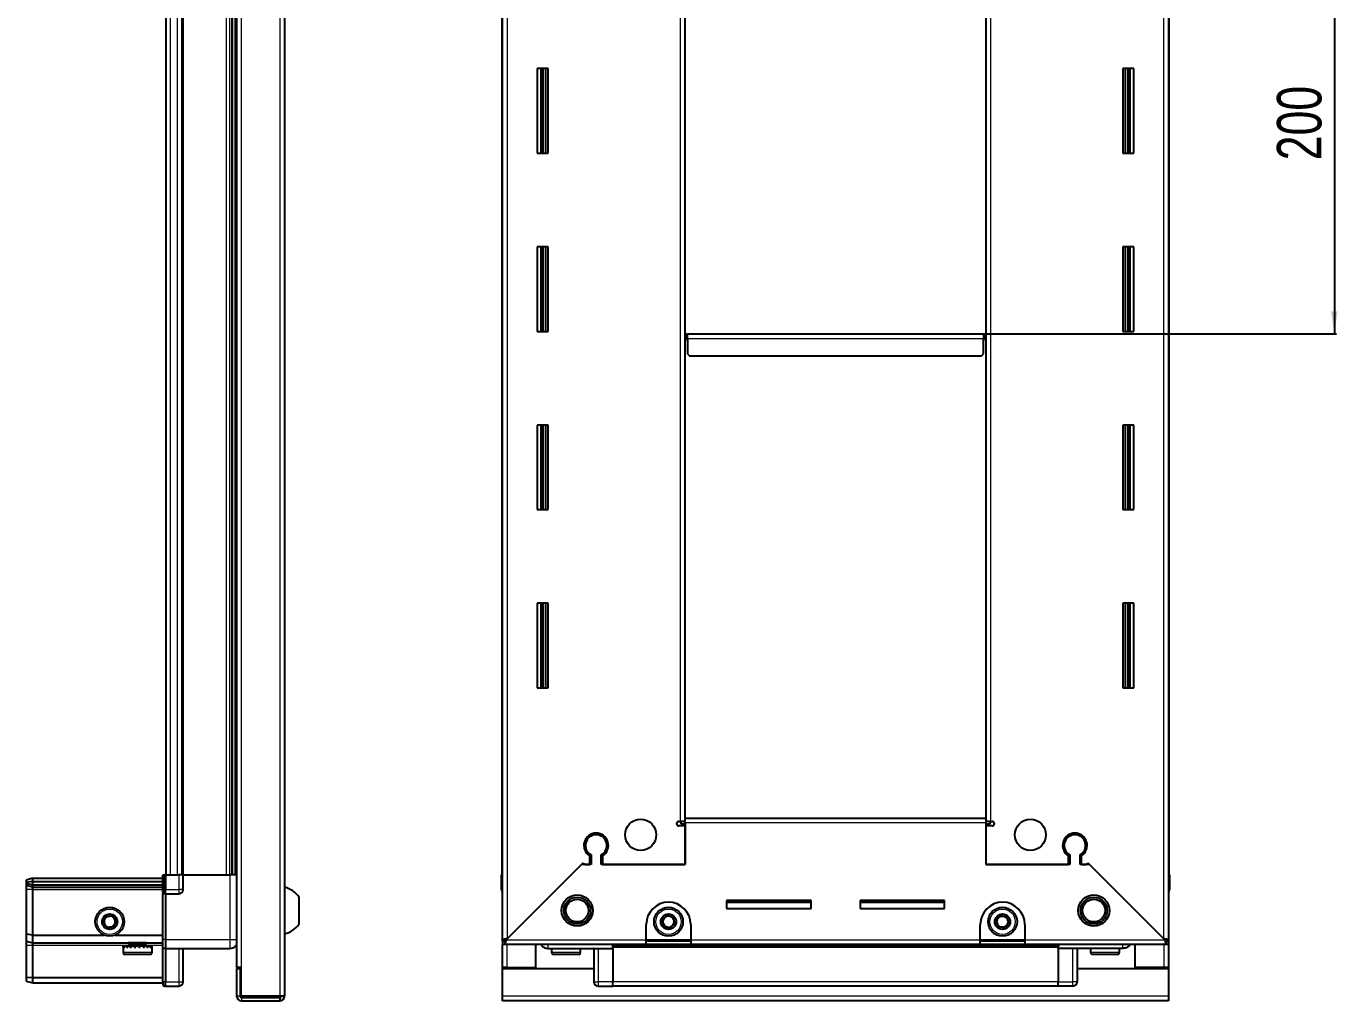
# Model space of a CAD drawing. Header units: millimetres. Extents: x 1014 to 3602, y -1458 to 1223.
# Drawn here: x 3013 to 3602, y 294 to 732 of the extents above; entities that cross this region are included whole.
import ezdxf

# ---------------------------------------------------------------- set-up
doc = ezdxf.new("R2010")
doc.units = ezdxf.units.MM
doc.layers.add('FORMAT', color=7, linetype='Continuous')
doc.styles.add('SLDTEXTSTYLE0', font='TXT', dxfattribs={"width": 0.75})
doc.dimstyles.new('SLDDIMSTYLE0', dxfattribs={"dimtxt": 20, "dimasz": 10, "dimexe": 0, "dimexo": 0.0625, "dimgap": 5, "dimtad": 2, "dimdec": 1, "dimrnd": 1e-09, "dimzin": 12, "dimdsep": 46, "dimtxsty": 'SLDTEXTSTYLE0', "dimsah": 1, "dimcen": 0.09, "dimadec": 0, "dimazin": 3, "dimtfac": 1, "dimtofl": 0, "dimtmove": 0, "dimatfit": 3, "dimfxl": 0, "dimfrac": 2, "dimtolj": 1, "dimtzin": 12, "dimarcsym": 0})

# ---------------------------------------------------------------- blocks, each defined once
blk = doc.blocks.new('_D_7')
at = {"layer": 'FORMAT'}
for p, q in [((3442.67, 793.57), (3601.16, 793.57)), ((3600.16, 793.57), (3600.16, 593.57)), ((3442.67, 593.57), (3601.16, 593.57))]:
    blk.add_line(p, q, dxfattribs=at)
for points in [[(3600.16, 793.57), (3598.63, 783.57), (3601.7, 783.57)], [(3600.16, 593.57), (3601.7, 603.57), (3598.63, 603.57)]]:
    blk.add_solid(points, dxfattribs=at)
at = {"layer": 'FORMAT', "insert": (3574.38, 671.4), "char_height": 20, "attachment_point": 1, "rotation": 90, "style": 'SLDTEXTSTYLE0'}
blk.add_mtext('200', dxfattribs=at)

msp = doc.modelspace()

# ---------------------------------------------------------------- linework, layer by layer
at = {"color": 8, "linetype": 'Continuous', "lineweight": 18}
for p, q in [((3126.64, 1090.97), (3126.64, 296.17)), ((3109.24, 1078.07), (3109.24, 309.07)), ((3228.76, 1065.22), (3228.76, 321.92)), ((3523.56, 321.92), (3523.56, 1065.22)), ((3077.39, 1036.57), (3077.39, 350.57)), ((3080.59, 1036.57), (3080.59, 350.57)), ((3083.24, 1036.57), (3083.24, 350.57)), ((3102.65, 350.57), (3102.65, 1036.57)), ((3104.06, 1036.57), (3104.06, 350.57)), ((3106.51, 350.57), (3106.51, 1036.57)), ((3306.56, 374.57), (3306.56, 1012.57)), ((3445.76, 1012.57), (3445.76, 374.57)), ((3243.66, 712.57), (3243.66, 674.57)), ((3244.9, 712.57), (3244.9, 674.57)), ((3507.43, 674.57), (3507.43, 712.57)), ((3508.66, 674.57), (3508.66, 712.57)), ((3243.66, 632.57), (3243.66, 594.57)), ((3244.9, 632.57), (3244.9, 594.57)), ((3507.43, 594.57), (3507.43, 632.57)), ((3508.66, 594.57), (3508.66, 632.57)), ((3309.66, 591.47), (3442.66, 591.47)), ((3243.66, 552.57), (3243.66, 514.57)), ((3244.9, 552.57), (3244.9, 514.57)), ((3507.43, 514.57), (3507.43, 552.57)), ((3508.66, 514.57), (3508.66, 552.57)), ((3243.66, 472.57), (3243.66, 434.57)), ((3244.9, 472.57), (3244.9, 434.57)), ((3507.43, 434.57), (3507.43, 472.57)), ((3508.66, 434.57), (3508.66, 472.57)), ((3443.66, 373.97), (3308.66, 373.97)), ((3075.24, 350.57), (3074.91, 350.57)), ((3081.24, 350.57), (3081.24, 344.07)), ((3104.24, 350.57), (3104.24, 321.57)), ((3015.74, 344.07), (3012.74, 344.07)), ((3015.74, 344.07), (3074.04, 344.07)), ((3075.24, 341.87), (3074.04, 341.87)), ((3075.24, 344.07), (3074.91, 344.07)), ((3075.24, 344.07), (3081.24, 344.07)), ((3083.24, 344.07), (3081.24, 344.07)), ((3081.24, 344.07), (3081.24, 342.07)), ((3226.66, 344.07), (3226.16, 344.07)), ((3525.66, 344.07), (3526.16, 344.07)), ((3012.74, 319.07), (3015.74, 319.07)), ((3015.74, 319.07), (3058.74, 319.07)), ((3066.74, 319.07), (3074.04, 319.07)), ((3075.24, 321.57), (3074.04, 321.57)), ((3075.24, 321.57), (3104.24, 321.57)), ((3228.26, 321.42), (3291.16, 321.42)), ((3228.76, 309.07), (3228.76, 319.32)), ((3276.16, 319.31), (3476.16, 319.31)), ((3276.16, 318.07), (3476.16, 318.07)), ((3311.16, 321.42), (3291.16, 321.42)), ((3311.16, 321.42), (3441.16, 321.42)), ((3461.16, 321.42), (3441.16, 321.42)), ((3461.16, 321.42), (3524.06, 321.42)), ((3523.56, 319.32), (3523.56, 309.07)), ((3069.24, 315.67), (3056.24, 315.67)), ((3075.24, 317.37), (3074.04, 317.37)), ((3081.24, 317.57), (3081.24, 302.57)), ((3252.97, 315.67), (3248.66, 315.67)), ((3261.66, 315.67), (3252.97, 315.67)), ((3269.66, 302.57), (3269.66, 317.57)), ((3482.66, 302.57), (3482.66, 317.57)), ((3498.64, 315.67), (3490.66, 315.67)), ((3503.66, 315.67), (3498.64, 315.67)), ((3228.76, 308.57), (3228.76, 309.07)), ((3523.56, 309.07), (3523.56, 308.57)), ((3075.24, 302.57), (3074.04, 302.57)), ((3075.24, 302.57), (3081.24, 302.57)), ((3081.24, 302.57), (3083.24, 302.57)), ((3081.24, 302.57), (3081.24, 300.57)), ((3267.66, 302.57), (3269.66, 302.57)), ((3269.66, 300.57), (3269.66, 302.57)), ((3276.16, 302.57), (3269.66, 302.57)), ((3276.16, 302.72), (3476.16, 302.72)), ((3476.16, 302.57), (3482.66, 302.57)), ((3484.66, 302.57), (3482.66, 302.57)), ((3482.66, 300.57), (3482.66, 302.57)), ((3108.74, 296.17), (3107.24, 296.17)), ((3109.34, 295.57), (3109.34, 294.07)), ((3525.66, 296.17), (3226.66, 296.17))]:
    msp.add_line(p, q, dxfattribs=at)
at = {"color": 7, "linetype": 'Continuous', "lineweight": 25}
for p, q in [((3128.74, 1090.97), (3128.74, 296.17)), ((3107.14, 1078.07), (3107.14, 309.07)), ((3226.66, 321.32), (3226.66, 1065.82)), ((3525.66, 1065.82), (3525.66, 321.32)), ((3075.39, 1036.57), (3075.39, 350.57)), ((3082.59, 1036.57), (3082.59, 350.57)), ((3105.27, 350.57), (3105.27, 1036.57)), ((3105.3, 350.57), (3105.3, 1036.57)), ((3107.09, 1036.57), (3107.09, 350.57)), ((3226.31, 1036.57), (3226.31, 350.57)), ((3526.01, 350.57), (3526.01, 1036.57)), ((3308.66, 376.07), (3308.66, 1011.07)), ((3443.66, 1011.07), (3443.66, 376.07)), ((3247.16, 712.57), (3242.16, 712.57)), ((3242.16, 712.57), (3242.16, 674.57)), ((3244.31, 674.57), (3244.31, 712.57)), ((3246.11, 674.57), (3246.11, 712.57)), ((3246.14, 674.57), (3246.14, 712.57)), ((3247.16, 674.57), (3247.16, 712.57)), ((3505.16, 712.57), (3505.16, 674.57)), ((3510.16, 712.57), (3505.16, 712.57)), ((3506.19, 712.57), (3506.19, 674.57)), ((3506.22, 712.57), (3506.22, 674.57)), ((3508.01, 712.57), (3508.01, 674.57)), ((3510.16, 674.57), (3510.16, 712.57)), ((3242.16, 674.57), (3247.16, 674.57)), ((3505.16, 674.57), (3510.16, 674.57)), ((3247.16, 632.57), (3242.16, 632.57)), ((3242.16, 632.57), (3242.16, 594.57)), ((3244.31, 594.57), (3244.31, 632.57)), ((3246.11, 594.57), (3246.11, 632.57)), ((3246.14, 594.57), (3246.14, 632.57)), ((3247.16, 594.57), (3247.16, 632.57)), ((3505.16, 632.57), (3505.16, 594.57)), ((3510.16, 632.57), (3505.16, 632.57)), ((3506.19, 632.57), (3506.19, 594.57)), ((3506.22, 632.57), (3506.22, 594.57)), ((3508.01, 632.57), (3508.01, 594.57)), ((3510.16, 594.57), (3510.16, 632.57)), ((3242.16, 594.57), (3247.16, 594.57)), ((3308.66, 593.57), (3309.41, 593.57)), ((3309.41, 593.57), (3309.41, 590.72)), ((3309.41, 590.72), (3309.66, 590.72)), ((3309.66, 591.47), (3309.66, 593.57)), ((3309.66, 593.57), (3442.66, 593.57)), ((3309.66, 591.47), (3309.66, 584.57)), ((3442.66, 593.57), (3442.66, 591.47)), ((3442.66, 584.57), (3442.66, 591.47)), ((3442.66, 590.72), (3442.91, 590.72)), ((3442.91, 590.72), (3442.91, 593.57)), ((3442.91, 593.57), (3443.66, 593.57)), ((3505.16, 594.57), (3510.16, 594.57)), ((3309.66, 584.57), (3310.66, 583.57)), ((3310.66, 583.57), (3441.66, 583.57)), ((3441.66, 583.57), (3442.66, 584.57)), ((3247.16, 552.57), (3242.16, 552.57)), ((3242.16, 552.57), (3242.16, 514.57)), ((3244.31, 514.57), (3244.31, 552.57)), ((3246.11, 514.57), (3246.11, 552.57)), ((3246.14, 514.57), (3246.14, 552.57)), ((3247.16, 514.57), (3247.16, 552.57)), ((3505.16, 552.57), (3505.16, 514.57)), ((3510.16, 552.57), (3505.16, 552.57)), ((3506.19, 552.57), (3506.19, 514.57)), ((3506.22, 552.57), (3506.22, 514.57)), ((3508.01, 552.57), (3508.01, 514.57)), ((3510.16, 514.57), (3510.16, 552.57)), ((3242.16, 514.57), (3247.16, 514.57)), ((3505.16, 514.57), (3510.16, 514.57)), ((3247.16, 472.57), (3242.16, 472.57)), ((3242.16, 472.57), (3242.16, 434.57)), ((3244.31, 434.57), (3244.31, 472.57)), ((3246.11, 434.57), (3246.11, 472.57)), ((3246.14, 434.57), (3246.14, 472.57)), ((3247.16, 434.57), (3247.16, 472.57)), ((3505.16, 472.57), (3505.16, 434.57)), ((3510.16, 472.57), (3505.16, 472.57)), ((3506.19, 472.57), (3506.19, 434.57)), ((3506.22, 472.57), (3506.22, 434.57)), ((3508.01, 472.57), (3508.01, 434.57)), ((3510.16, 434.57), (3510.16, 472.57)), ((3242.16, 434.57), (3247.16, 434.57)), ((3505.16, 434.57), (3510.16, 434.57)), ((3305.81, 374.57), (3306.56, 374.57)), ((3308.66, 372.57), (3305.81, 372.57)), ((3308.66, 374.57), (3306.56, 374.57)), ((3306.66, 374.57), (3306.66, 373.57)), ((3306.66, 373.57), (3308.66, 373.57)), ((3308.66, 376.07), (3443.66, 376.07)), ((3308.66, 373.97), (3308.66, 376.07)), ((3308.66, 373.97), (3308.66, 355.32)), ((3308.66, 355.32), (3308.66, 372.57)), ((3443.66, 376.07), (3443.66, 373.97)), ((3445.76, 374.57), (3443.66, 374.57)), ((3443.66, 373.97), (3443.66, 355.32)), ((3443.66, 373.57), (3445.66, 373.57)), ((3443.66, 372.57), (3443.66, 355.32)), ((3446.51, 372.57), (3443.66, 372.57)), ((3445.66, 373.57), (3445.66, 374.57)), ((3445.76, 374.57), (3446.51, 374.57)), ((3266.66, 368.94), (3266.66, 368.18)), ((3485.66, 368.94), (3485.66, 368.18)), ((3266.36, 359.61), (3266.36, 355.32)), ((3270.96, 355.32), (3270.96, 359.61)), ((3481.36, 359.61), (3481.36, 355.32)), ((3485.96, 355.32), (3485.96, 359.61)), ((3262.16, 355.32), (3228.26, 321.42)), ((3228.76, 321.92), (3262.86, 356.02)), ((3266.36, 355.32), (3262.16, 355.32)), ((3262.86, 356.02), (3263.56, 355.32)), ((3263.56, 355.32), (3265.66, 355.32)), ((3265.66, 359.21), (3265.66, 355.32)), ((3308.66, 355.32), (3270.96, 355.32)), ((3271.66, 355.32), (3271.66, 359.21)), ((3271.66, 355.32), (3308.66, 355.32)), ((3443.66, 355.32), (3480.66, 355.32)), ((3481.36, 355.32), (3443.66, 355.32)), ((3480.66, 359.21), (3480.66, 355.32)), ((3490.16, 355.32), (3485.96, 355.32)), ((3486.66, 355.32), (3486.66, 359.21)), ((3486.66, 355.32), (3488.76, 355.32)), ((3488.76, 355.32), (3489.46, 356.02)), ((3489.46, 356.02), (3523.56, 321.92)), ((3524.06, 321.42), (3490.16, 355.32)), ((3015.74, 349.07), (3012.74, 348.27)), ((3012.74, 348.27), (3012.74, 347.12)), ((3015.74, 347.57), (3012.74, 347.12)), ((3015.74, 347.57), (3015.74, 349.07)), ((3015.74, 349.07), (3074.04, 349.07)), ((3015.74, 346.07), (3015.74, 347.57)), ((3015.74, 347.57), (3074.04, 347.57)), ((3074.04, 342.75), (3074.04, 350.57)), ((3074.04, 350.57), (3074.91, 350.57)), ((3074.91, 350.57), (3074.91, 350.57)), ((3074.91, 350.57), (3074.91, 344.07)), ((3075.24, 350.57), (3074.91, 350.57)), ((3075.24, 350.57), (3075.24, 344.07)), ((3075.24, 350.57), (3075.24, 350.57)), ((3075.24, 350.57), (3075.24, 344.07)), ((3075.24, 350.57), (3081.24, 350.57)), ((3083.24, 350.57), (3081.24, 350.57)), ((3083.24, 344.07), (3083.24, 350.57)), ((3083.24, 350.57), (3104.24, 350.57)), ((3226.16, 350.57), (3226.16, 350.57)), ((3226.16, 344.07), (3226.16, 350.57)), ((3226.16, 350.57), (3226.16, 350.57)), ((3226.16, 350.57), (3226.16, 344.07)), ((3226.66, 350.57), (3226.16, 350.57)), ((3525.66, 350.57), (3526.16, 350.57)), ((3526.16, 350.57), (3526.16, 350.57)), ((3526.16, 344.07), (3526.16, 350.57)), ((3526.16, 350.57), (3526.16, 344.07)), ((3012.74, 347.12), (3012.74, 346.62)), ((3015.74, 346.07), (3012.74, 346.62)), ((3012.74, 346.62), (3012.74, 345.87)), ((3015.74, 345.07), (3012.74, 345.87)), ((3012.74, 345.87), (3012.74, 344.07)), ((3012.74, 344.07), (3012.74, 323.9)), ((3015.74, 346.07), (3074.04, 346.07)), ((3015.74, 345.07), (3015.74, 346.07)), ((3015.74, 345.07), (3074.04, 345.07)), ((3015.74, 344.07), (3015.74, 345.07)), ((3015.74, 323.57), (3015.74, 344.07)), ((3074.04, 342.75), (3074.04, 342.07)), ((3075.24, 342.07), (3074.04, 342.07)), ((3074.04, 341.87), (3074.04, 342.07)), ((3074.04, 321.57), (3074.04, 341.87)), ((3075.24, 342.07), (3075.24, 344.07)), ((3075.24, 342.07), (3075.24, 341.87)), ((3075.24, 342.07), (3081.24, 342.07)), ((3075.24, 341.87), (3075.24, 321.57)), ((3226.66, 342.75), (3226.66, 342.75)), ((3135.34, 328.57), (3135.34, 340.57)), ((3365.16, 339.07), (3327.16, 339.07)), ((3327.16, 339.07), (3327.16, 335.57)), ((3327.16, 338.32), (3365.16, 338.32)), ((3365.16, 335.57), (3365.16, 339.07)), ((3425.16, 339.07), (3387.16, 339.07)), ((3387.16, 339.07), (3387.16, 335.57)), ((3387.16, 338.32), (3425.16, 338.32)), ((3425.16, 335.57), (3425.16, 339.07)), ((3327.16, 335.57), (3365.16, 335.57)), ((3387.16, 335.57), (3425.16, 335.57)), ((3291.16, 321.42), (3291.16, 328.32)), ((3311.16, 328.32), (3311.16, 321.42)), ((3441.16, 321.42), (3441.16, 328.32)), ((3461.16, 328.32), (3461.16, 321.42)), ((3015.74, 323.57), (3012.74, 323.9)), ((3012.74, 323.9), (3012.74, 320.87)), ((3012.74, 320.87), (3015.74, 320.07)), ((3012.74, 320.87), (3012.74, 319.07)), ((3012.74, 319.07), (3012.74, 304.73)), ((3015.74, 323.57), (3047.74, 323.57)), ((3015.74, 320.07), (3015.74, 323.57)), ((3015.74, 320.07), (3074.04, 320.07)), ((3015.74, 319.07), (3015.74, 320.07)), ((3015.74, 304.57), (3015.74, 319.07)), ((3052.74, 323.57), (3074.04, 323.57)), ((3056.24, 318.57), (3056.24, 315.67)), ((3056.26, 318.57), (3056.24, 318.57)), ((3056.26, 318.07), (3056.26, 318.57)), ((3056.36, 318.57), (3056.26, 318.57)), ((3056.26, 318.07), (3056.36, 318.07)), ((3056.36, 318.07), (3056.36, 318.57)), ((3056.73, 318.57), (3056.36, 318.57)), ((3056.73, 318.07), (3056.73, 318.57)), ((3057.05, 318.57), (3056.73, 318.57)), ((3056.73, 318.07), (3057.05, 318.07)), ((3057.05, 318.07), (3057.05, 318.57)), ((3057.79, 318.57), (3057.05, 318.57)), ((3057.79, 318.07), (3057.79, 318.57)), ((3058.3, 318.57), (3057.79, 318.57)), ((3057.79, 318.07), (3058.3, 318.07)), ((3058.3, 318.07), (3058.3, 318.57)), ((3059.33, 318.57), (3058.3, 318.57)), ((3058.34, 318.67), (3058.34, 318.57)), ((3067.14, 318.67), (3058.34, 318.67)), ((3058.74, 320.07), (3058.74, 320.04)), ((3058.74, 320.04), (3059.43, 319.55)), ((3066.74, 320.04), (3058.74, 320.04)), ((3059.43, 319.55), (3058.74, 319.07)), ((3066.74, 319.07), (3058.74, 319.07)), ((3059.33, 318.07), (3059.33, 318.57)), ((3059.98, 318.57), (3059.33, 318.57)), ((3059.33, 318.07), (3059.98, 318.07)), ((3066.05, 319.55), (3059.43, 319.55)), ((3059.98, 318.07), (3059.98, 318.57)), ((3061.21, 318.57), (3059.98, 318.57)), ((3061.21, 318.07), (3061.21, 318.57)), ((3061.71, 318.57), (3061.21, 318.57)), ((3061.21, 318.07), (3061.94, 318.07)), ((3061.71, 318.07), (3061.71, 318.57)), ((3061.94, 318.07), (3061.94, 318.57)), ((3063.24, 318.57), (3061.94, 318.57)), ((3063.24, 318.07), (3063.24, 318.57)), ((3063.24, 318.07), (3063.97, 318.07)), ((3063.57, 318.07), (3063.57, 318.57)), ((3063.97, 318.57), (3063.57, 318.57)), ((3063.97, 318.07), (3063.97, 318.57)), ((3065.22, 318.57), (3063.97, 318.57)), ((3065.22, 318.07), (3065.22, 318.57)), ((3065.88, 318.57), (3065.22, 318.57)), ((3065.22, 318.07), (3065.88, 318.07)), ((3065.88, 318.07), (3065.88, 318.57)), ((3066.95, 318.57), (3065.88, 318.57)), ((3066.05, 319.55), (3066.74, 320.04)), ((3066.74, 319.07), (3066.05, 319.55)), ((3066.74, 320.04), (3066.74, 320.07)), ((3066.95, 318.07), (3066.95, 318.57)), ((3067.49, 318.57), (3066.95, 318.57)), ((3066.95, 318.07), (3067.49, 318.07)), ((3067.14, 318.57), (3067.14, 318.67)), ((3067.49, 318.07), (3067.49, 318.57)), ((3068.28, 318.57), (3067.49, 318.57)), ((3068.28, 318.07), (3068.28, 318.57)), ((3068.63, 318.57), (3068.28, 318.57)), ((3068.28, 318.07), (3068.63, 318.07)), ((3068.63, 318.07), (3068.63, 318.57)), ((3069.06, 318.57), (3068.63, 318.57)), ((3069.06, 318.07), (3069.06, 318.57)), ((3069.19, 318.57), (3069.06, 318.57)), ((3069.06, 318.07), (3069.19, 318.07)), ((3069.19, 318.07), (3069.19, 318.57)), ((3069.24, 318.57), (3069.19, 318.57)), ((3069.24, 315.67), (3069.24, 318.57)), ((3074.04, 317.57), (3074.04, 321.57)), ((3075.24, 321.57), (3075.24, 317.57)), ((3226.66, 320.82), (3226.66, 321.32)), ((3228.16, 321.32), (3226.66, 321.32)), ((3226.66, 320.82), (3226.66, 319.32)), ((3227.66, 320.82), (3226.66, 320.82)), ((3226.66, 309.07), (3226.66, 319.32)), ((3227.66, 319.32), (3226.66, 319.32)), ((3227.66, 320.82), (3227.66, 319.32)), ((3291.16, 319.32), (3227.66, 319.32)), ((3241.66, 309.07), (3241.66, 319.32)), ((3276.16, 317.6), (3276.09, 319.32)), ((3476.16, 318.72), (3276.16, 318.72)), ((3276.16, 317.57), (3276.16, 318.07)), ((3291.16, 319.32), (3291.16, 321.42)), ((3311.16, 320.82), (3291.16, 320.82)), ((3311.16, 319.32), (3291.16, 319.32)), ((3311.16, 321.42), (3311.16, 319.32)), ((3441.16, 319.32), (3311.16, 319.32)), ((3441.16, 319.32), (3441.16, 321.42)), ((3461.16, 320.82), (3441.16, 320.82)), ((3461.16, 319.32), (3441.16, 319.32)), ((3461.16, 321.42), (3461.16, 319.32)), ((3524.66, 319.32), (3461.16, 319.32)), ((3476.24, 319.32), (3476.16, 317.6)), ((3476.16, 317.57), (3476.16, 318.07)), ((3510.66, 309.07), (3510.66, 319.32)), ((3524.16, 321.32), (3525.66, 321.32)), ((3524.66, 320.82), (3524.66, 319.32)), ((3525.66, 320.82), (3524.66, 320.82)), ((3525.66, 319.32), (3524.66, 319.32)), ((3525.66, 321.32), (3525.66, 320.82)), ((3525.66, 320.82), (3525.66, 319.32)), ((3525.66, 319.32), (3525.66, 309.07)), ((3068.44, 314.87), (3057.04, 314.87)), ((3075.24, 317.57), (3074.04, 317.57)), ((3074.04, 317.37), (3074.04, 317.57)), ((3074.04, 302.57), (3074.04, 317.37)), ((3075.24, 317.57), (3075.24, 317.37)), ((3075.24, 317.57), (3104.24, 317.57)), ((3075.24, 317.37), (3075.24, 302.57)), ((3075.24, 317.37), (3075.24, 302.57)), ((3083.24, 302.57), (3083.24, 317.57)), ((3247.16, 317.57), (3276.16, 317.57)), ((3248.66, 317.57), (3248.66, 315.67)), ((3253.24, 314.87), (3249.46, 314.87)), ((3260.86, 314.87), (3253.24, 314.87)), ((3261.66, 315.67), (3261.66, 317.57)), ((3267.66, 317.57), (3267.66, 302.57)), ((3274.66, 317.64), (3274.66, 317.57)), ((3276.16, 317.57), (3276.16, 302.57)), ((3505.16, 317.57), (3476.16, 317.57)), ((3476.16, 317.57), (3476.16, 302.57)), ((3484.66, 317.57), (3484.66, 302.57)), ((3490.66, 317.57), (3490.66, 315.67)), ((3498.46, 314.87), (3491.46, 314.87)), ((3502.86, 314.87), (3498.46, 314.87)), ((3503.66, 315.67), (3503.66, 317.57)), ((3109.24, 309.07), (3107.14, 309.07)), ((3107.24, 308.57), (3108.74, 308.57)), ((3107.24, 308.57), (3107.24, 296.17)), ((3108.74, 308.57), (3108.74, 296.17)), ((3109.24, 296.17), (3109.24, 309.07)), ((3228.76, 309.07), (3226.66, 309.07)), ((3226.66, 308.57), (3226.66, 309.07)), ((3226.66, 308.57), (3267.66, 308.57)), ((3226.66, 296.17), (3226.66, 308.57)), ((3228.16, 308.57), (3228.16, 309.07)), ((3228.76, 309.07), (3241.66, 309.07)), ((3484.66, 308.57), (3525.66, 308.57)), ((3523.56, 309.07), (3510.66, 309.07)), ((3525.66, 309.07), (3523.56, 309.07)), ((3524.16, 308.57), (3524.16, 309.07)), ((3525.66, 308.57), (3525.66, 309.07)), ((3525.66, 308.57), (3525.66, 296.17)), ((3012.74, 304.73), (3015.74, 304.57)), ((3012.74, 304.73), (3012.74, 302.87)), ((3012.74, 302.87), (3015.74, 302.07)), ((3015.74, 304.57), (3074.04, 304.57)), ((3015.74, 302.07), (3015.74, 304.57)), ((3015.74, 302.07), (3074.04, 302.07)), ((3074.04, 302.57), (3074.04, 301.07)), ((3074.04, 301.07), (3074.91, 300.57)), ((3075.24, 300.57), (3074.91, 300.57)), ((3075.24, 300.57), (3075.24, 302.57)), ((3075.24, 300.57), (3081.24, 300.57)), ((3267.66, 302.57), (3267.66, 302.57)), ((3269.66, 300.57), (3276.16, 300.57)), ((3269.66, 300.57), (3276.16, 300.57)), ((3276.16, 300.57), (3276.16, 302.57)), ((3276.16, 300.72), (3476.16, 300.72)), ((3276.16, 300.57), (3276.16, 300.57)), ((3476.16, 300.57), (3476.16, 302.57)), ((3476.16, 300.57), (3476.16, 300.57)), ((3482.66, 300.57), (3476.16, 300.57)), ((3476.16, 300.57), (3476.16, 300.57)), ((3482.66, 300.57), (3476.16, 300.57)), ((3483.99, 301.07), (3483.99, 301.07)), ((3126.64, 296.17), (3109.24, 296.17)), ((3109.34, 295.57), (3126.64, 295.57)), ((3128.74, 296.17), (3126.64, 296.17)), ((3126.64, 295.57), (3126.64, 294.07)), ((3226.66, 294.07), (3226.66, 296.17)), ((3525.66, 296.17), (3525.66, 294.07)), ((3109.34, 294.07), (3126.64, 294.07)), ((3525.66, 294.07), (3226.66, 294.07))]:
    msp.add_line(p, q, dxfattribs=at)
for centre, radius in [((3288.66, 368.57), 7), ((3463.66, 368.57), 7), ((3050.24, 329.57), 6.5), ((3260.16, 334.57), 7), ((3260.16, 334.57), 6.03), ((3260.16, 334.57), 5.1), ((3301.16, 329.57), 6.5), ((3451.16, 329.57), 6.5), ((3492.16, 334.57), 7), ((3492.16, 334.57), 6.03), ((3492.16, 334.57), 5.1), ((3050.24, 329.57), 3.46), ((3301.16, 329.57), 3.46), ((3451.16, 329.57), 3.46)]:
    msp.add_circle(centre, radius, dxfattribs=at)
at = {"color": 8, "linetype": 'Continuous', "lineweight": 18}
for centre in [(3050.24, 329.57), (3301.16, 329.57), (3451.16, 329.57)]:
    msp.add_circle(centre, 5.7, dxfattribs=at)
at = {"color": 7, "linetype": 'Continuous', "lineweight": 25}
for centre, radius, start, end in [((3305.81, 373.57), 1, 90, 270), ((3446.51, 373.57), 1, 270, 90), ((3268.66, 363.82), 5.5, 303.05573, 236.94427), ((3268.66, 363.82), 4.8, 298.63099, 241.36901), ((3483.66, 363.82), 5.5, 303.05573, 236.94427), ((3483.66, 363.82), 4.8, 298.63099, 241.36901), ((3081.24, 344.07), 2, 270, 0), ((3125.72, 333.55), 11.91, 36.1266, 75.29965), ((3228.16, 344.07), 2, 180, 221.39416), ((3524.16, 344.07), 2, 318.57492, 360), ((3524.16, 344.07), 2, 318.59038, 0), ((3301.16, 328.32), 10, 90, 180), ((3301.16, 328.32), 10, 0, 90), ((3451.16, 328.32), 10, 90, 180), ((3451.16, 328.32), 10, 0, 90), ((3050.24, 329.57), 2.5, 155.91157, 215.91157), ((3050.24, 329.57), 2.5, 95.91157, 155.91157), ((3050.24, 329.57), 2.5, 35.91157, 95.91157), ((3050.24, 329.57), 2.5, 335.91157, 35.91157), ((3301.16, 329.57), 2.5, 127.47401, 187.47401), ((3301.16, 329.57), 2.5, 67.47401, 127.47401), ((3301.16, 329.57), 2.5, 7.47401, 67.47401), ((3301.16, 329.57), 2.5, 307.47401, 7.47401), ((3451.16, 329.57), 2.5, 147.04236, 207.04236), ((3451.16, 329.57), 2.5, 87.04236, 147.04236), ((3451.16, 329.57), 2.5, 27.04236, 87.04236), ((3451.16, 329.57), 2.5, 327.04236, 27.04236), ((3050.24, 329.57), 2.5, 215.91157, 275.91157), ((3050.24, 329.57), 2.5, 275.91157, 335.91157), ((3125.72, 335.6), 11.91, 284.70035, 323.8734), ((3301.16, 329.57), 2.5, 187.47401, 247.47401), ((3301.16, 329.57), 2.5, 247.47401, 307.47401), ((3451.16, 329.57), 2.5, 207.04236, 267.04236), ((3451.16, 329.57), 2.5, 267.04236, 327.04236), ((3058.34, 319.07), 0.4, 270, 360), ((3067.14, 319.07), 0.4, 180, 270), ((3057.04, 315.67), 0.8, 180, 270), ((3068.44, 315.67), 0.8, 270, 360), ((3249.46, 315.67), 0.8, 180, 270), ((3260.86, 315.67), 0.8, 270, 360), ((3267.46, 317.37), 0.2, 0, 90), ((3484.86, 317.37), 0.2, 90, 180), ((3491.46, 315.67), 0.8, 180, 270), ((3502.86, 315.67), 0.8, 270, 360), ((3081.24, 302.57), 2, 270, 0), ((3269.66, 302.57), 2, 180, 270), ((3482.66, 302.57), 2, 270, 0), ((3109.34, 296.17), 2.1, 180, 270), ((3109.34, 296.17), 0.6, 180, 270), ((3126.64, 296.17), 2.1, 270, 0), ((3126.64, 296.17), 0.6, 270, 0)]:
    msp.add_arc(centre, radius, start, end, dxfattribs=at)
msp.add_ellipse((3071.45, 344.07), major_axis=(3.46, 0), ratio=0.57735, start_param=5.560451, end_param=6.283185, dxfattribs=at)
for points, knots in [([(3107.09, 350.57), (3107.06, 350.57), (3106.84, 350.57), (3106.12, 350.57), (3105.16, 350.57), (3104.5, 350.57), (3104.24, 350.57)], [0, 0, 0, 0, 0.071707, 0.420979, 0.770251, 1, 1, 1, 1]), ([(3047.37, 329.27), (3047.58, 329.74), (3047.98, 330.63), (3048.37, 331.5), (3048.55, 331.91)], [0, 0, 0, 0, 0.534686, 1, 1, 1, 1]), ([(3048.55, 331.91), (3048.89, 331.94), (3049.71, 332.03), (3050.7, 332.13), (3051.3, 332.19), (3051.42, 332.21)], [0, 0, 0, 0, 0.362901, 0.866875, 1, 1, 1, 1]), ([(3051.42, 332.21), (3051.73, 331.79), (3052.29, 331.01), (3052.85, 330.23), (3053.12, 329.87)], [0, 0, 0, 0, 0.534686, 1, 1, 1, 1]), ([(3053.12, 329.87), (3052.91, 329.4), (3052.51, 328.52), (3052.12, 327.64), (3051.94, 327.23)], [0, 0, 0, 0, 0.534686, 1, 1, 1, 1]), ([(3298.5, 330.68), (3298.6, 330.75), (3299.07, 331.12), (3299.86, 331.72), (3300.51, 332.22), (3300.79, 332.43)], [0, 0, 0, 0, 0.133125, 0.637099, 1, 1, 1, 1]), ([(3298.87, 327.81), (3298.81, 328.33), (3298.68, 329.28), (3298.55, 330.23), (3298.5, 330.68)], [0, 0, 0, 0, 0.534686, 1, 1, 1, 1]), ([(3300.79, 332.43), (3301.26, 332.24), (3302.16, 331.87), (3303.04, 331.5), (3303.45, 331.33)], [0, 0, 0, 0, 0.534686, 1, 1, 1, 1]), ([(3303.45, 331.33), (3303.52, 330.82), (3303.65, 329.86), (3303.77, 328.91), (3303.83, 328.47)], [0, 0, 0, 0, 0.534686, 1, 1, 1, 1]), ([(3448.28, 329.72), (3448.56, 330.15), (3449.09, 330.96), (3449.61, 331.77), (3449.85, 332.14)], [0, 0, 0, 0, 0.534686, 1, 1, 1, 1]), ([(3449.85, 332.14), (3449.98, 332.14), (3450.57, 332.1), (3451.57, 332.05), (3452.39, 332.01), (3452.73, 331.99)], [0, 0, 0, 0, 0.133125, 0.637099, 1, 1, 1, 1]), ([(3452.73, 331.99), (3452.97, 331.53), (3453.41, 330.67), (3453.84, 329.82), (3454.05, 329.42)], [0, 0, 0, 0, 0.5346859, 1, 1, 1, 1]), ([(3049.07, 326.94), (3048.76, 327.35), (3048.2, 328.13), (3047.63, 328.91), (3047.37, 329.27)], [0, 0, 0, 0, 0.534686, 1, 1, 1, 1]), ([(3051.94, 327.23), (3051.81, 327.22), (3051.22, 327.16), (3050.23, 327.06), (3049.41, 326.97), (3049.07, 326.94)], [0, 0, 0, 0, 0.133125, 0.637099, 1, 1, 1, 1]), ([(3301.54, 326.71), (3301.06, 326.91), (3300.17, 327.28), (3299.28, 327.64), (3298.87, 327.81)], [0, 0, 0, 0, 0.534686, 1, 1, 1, 1]), ([(3303.83, 328.47), (3303.56, 328.26), (3302.9, 327.75), (3302.11, 327.15), (3301.64, 326.78), (3301.54, 326.71)], [0, 0, 0, 0, 0.362901, 0.866875, 1, 1, 1, 1]), ([(3449.59, 327.15), (3449.36, 327.61), (3448.92, 328.47), (3448.48, 329.32), (3448.28, 329.72)], [0, 0, 0, 0, 0.534686, 1, 1, 1, 1]), ([(3452.48, 327), (3452.13, 327.02), (3451.31, 327.06), (3450.32, 327.11), (3449.72, 327.14), (3449.59, 327.15)], [0, 0, 0, 0, 0.362901, 0.866875, 1, 1, 1, 1]), ([(3454.05, 329.42), (3453.77, 328.99), (3453.24, 328.18), (3452.72, 327.37), (3452.48, 327)], [0, 0, 0, 0, 0.5346859, 1, 1, 1, 1]), ([(3104.24, 317.57), (3104.68, 317.62), (3105.36, 317.69), (3106.18, 318.13), (3106.73, 318.56), (3107.01, 318.94), (3107.14, 319.12)], [0, 0, 0, 0, 0.384298, 0.591173, 0.802437, 1, 1, 1, 1]), ([(3228.76, 321.92), (3228.51, 321.88), (3228.02, 321.79), (3227.38, 321.65), (3226.91, 321.52), (3226.69, 321.41), (3226.67, 321.34), (3226.66, 321.32)], [0, 0, 0, 0, 0.230255, 0.448522, 0.666786, 0.88505, 1, 1, 1, 1]), ([(3227.66, 319.32), (3227.71, 319.35), (3227.8, 319.4), (3227.93, 319.79), (3228.06, 320.35), (3228.17, 320.93), (3228.24, 321.3), (3228.26, 321.42)], [0, 0, 0, 0, 0.230255, 0.448522, 0.666786, 0.88505, 1, 1, 1, 1]), ([(3243.95, 319.32), (3244.07, 319.12), (3244.46, 318.47), (3245.61, 317.76), (3246.65, 317.63), (3247.16, 317.57)], [0, 0, 0, 0, 0.18225, 0.591125, 1, 1, 1, 1]), ([(3276.16, 317.57), (3276.16, 317.61), (3276.16, 317.68), (3276.16, 318.3), (3276.16, 318.89), (3276.16, 319.29), (3276.16, 319.32)], [0, 0, 0, 0, 0.32291, 0.645819, 0.968729, 1, 1, 1, 1]), ([(3476.16, 317.57), (3476.16, 317.61), (3476.16, 317.68), (3476.16, 318.3), (3476.16, 318.86), (3476.16, 319.24), (3476.16, 319.25)], [0, 0, 0, 0, 0.3302672, 0.6605344, 0.9908016, 1, 1, 1, 1]), ([(3508.38, 319.32), (3508.26, 319.12), (3507.87, 318.47), (3506.72, 317.76), (3505.68, 317.63), (3505.16, 317.57)], [0, 0, 0, 0, 0.18225, 0.591125, 1, 1, 1, 1]), ([(3525.66, 321.32), (3525.64, 321.37), (3525.58, 321.46), (3525.19, 321.59), (3524.63, 321.72), (3524.05, 321.83), (3523.69, 321.9), (3523.56, 321.92)], [0, 0, 0, 0, 0.2302553, 0.4485219, 0.6667858, 0.8850496, 1, 1, 1, 1]), ([(3524.06, 321.42), (3524.11, 321.17), (3524.2, 320.67), (3524.33, 320.03), (3524.46, 319.57), (3524.57, 319.35), (3524.64, 319.33), (3524.66, 319.32)], [0, 0, 0, 0, 0.230255, 0.448522, 0.666786, 0.88505, 1, 1, 1, 1])]:
    msp.add_open_spline(points, degree=3, knots=knots, dxfattribs=at)
at = {"color": 8, "linetype": 'Continuous', "lineweight": 18}
for points, knots in [([(3104.24, 321.57), (3104.68, 321.57), (3105.36, 321.57), (3106.18, 321.57), (3106.73, 321.57), (3107.01, 321.57), (3107.14, 321.57)], [0, 0, 0, 0, 0.3842982, 0.5911726, 0.8024372, 1, 1, 1, 1]), ([(3247.16, 317.57), (3247.16, 317.62), (3247.16, 317.69), (3247.16, 318.13), (3247.16, 318.58), (3247.16, 318.99), (3247.16, 319.27), (3247.16, 319.32)], [0, 0, 0, 0, 0.359753, 0.553414, 0.751185, 0.948956, 1, 1, 1, 1]), ([(3505.16, 317.57), (3505.16, 317.62), (3505.16, 317.69), (3505.16, 318.13), (3505.16, 318.58), (3505.16, 318.99), (3505.16, 319.27), (3505.16, 319.32)], [0, 0, 0, 0, 0.359753, 0.553414, 0.751185, 0.948956, 1, 1, 1, 1])]:
    msp.add_open_spline(points, degree=3, knots=knots, dxfattribs=at)
msp.add_open_spline([(3104.24, 321.57), (3104.24, 321.05), (3104.24, 320), (3104.24, 318.68), (3104.24, 317.75), (3104.24, 317.63), (3104.24, 317.57)], degree=3, dxfattribs=at)
at = {"color": 7, "linetype": 'Continuous', "lineweight": 25}
for points in [[(3227.66, 320.82), (3227.71, 320.83), (3227.81, 320.85), (3227.96, 320.99), (3228.11, 321.19), (3228.21, 321.34), (3228.26, 321.42)], [(3228.76, 321.92), (3228.68, 321.87), (3228.53, 321.77), (3228.33, 321.62), (3228.19, 321.47), (3228.17, 321.37), (3228.16, 321.32)], [(3524.16, 321.32), (3524.15, 321.37), (3524.14, 321.47), (3524, 321.62), (3523.8, 321.77), (3523.64, 321.87), (3523.56, 321.92)], [(3524.06, 321.42), (3524.11, 321.34), (3524.21, 321.19), (3524.36, 320.99), (3524.51, 320.85), (3524.61, 320.83), (3524.66, 320.82)]]:
    msp.add_open_spline(points, degree=3, dxfattribs=at)

# ---------------------------------------------------------------- dimensions: what is measured, and where the dimension line sits
at = {"layer": 'FORMAT'}
dim = msp.add_linear_dim(base=(3600.16, 593.57), p1=(3442.66, 793.57), p2=(3442.66, 593.57), angle=90, dimstyle='SLDDIMSTYLE0', dxfattribs=at)
dim.commit()
dim.dimension.update_dxf_attribs({"geometry": '_D_7', "text_midpoint": (3600.16, 693.57), "dimtype": 160})

doc.saveas('drawing.dxf')
